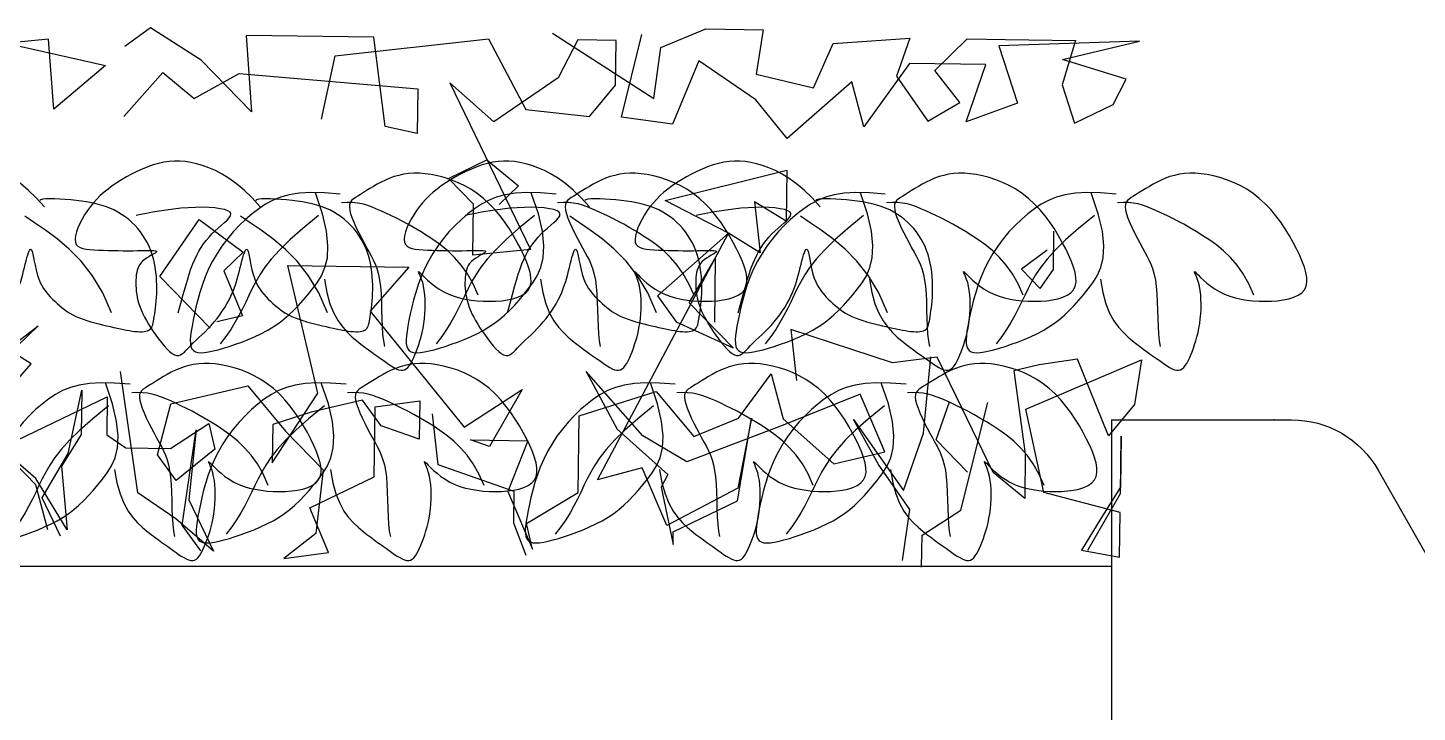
# Model space of a CAD drawing. Header units: millimetres. Extents: x 2 to 5882, y 1831 to 3462.
# Drawn here: x 646.835 to 650.319, y 2598.321 to 2600.039 of the extents above; entities that cross this region are included whole.
import ezdxf

# ---------------------------------------------------------------- set-up
doc = ezdxf.new("R2010")
doc.units = ezdxf.units.MM
for name, color, linetype in [('fz', 7, 'Continuous'), ('LH', 94, 'Continuous'), ('PP-COM', 7, 'Continuous'), ('尺寸标注', 4, 'Continuous'), ('绿化', 3, 'Continuous')]:
    doc.layers.add(name, color=color, linetype=linetype)

# ---------------------------------------------------------------- blocks, each defined once
blk = doc.blocks.new('cs2')
for p, q in [((4730.5877, 1071.789), (4730.1362, 1071.789)), ((4730.5877, 1071.789), (4730.5877, 1069.539)), ((4729.9188, 1071.6624), (4729.5975, 1071.0964))]:
    blk.add_line(p, q)
blk.add_arc((4730.1362, 1071.539), 0.25, 90, 150.42)
blk.add_point((4730.1798, 1071.789))
blk = doc.blocks.new('LIM43')
at = {"color": 98}
for p, q in [((942286.8134, 2579500.7827), (942286.7487, 2579500.7356)), ((942286.9403, 2579500.701), (942286.8134, 2579500.7827)), ((942287.3732, 2579500.759), (942287.0532, 2579500.7634)), ((942287.0532, 2579500.7634), (942287.0666, 2579500.5713)), ((942287.4021, 2579500.5348), (942287.3732, 2579500.759)), ((942287.8214, 2579500.7689), (942288.0753, 2579500.6055)), ((942287.9946, 2579500.5587), (942288.0454, 2579500.7658)), ((942288.093, 2579500.7332), (942288.2057, 2579500.7796)), ((942288.2057, 2579500.7796), (942288.3497, 2579500.7777)), ((942288.3497, 2579500.7777), (942288.3321, 2579500.666)), ((942286.557, 2579500.7542), (942286.2685, 2579500.7261)), ((942286.397, 2579500.7564), (942286.7001, 2579500.6883)), ((942286.5706, 2579500.5781), (942286.557, 2579500.7542)), ((942287.2765, 2579500.7124), (942287.6612, 2579500.7551)), ((942287.6612, 2579500.7551), (942287.7548, 2579500.5779)), ((942287.8852, 2579500.752), (942287.8359, 2579500.6568)), ((942287.9812, 2579500.7507), (942287.8852, 2579500.752)), ((942287.9797, 2579500.6388), (942287.9812, 2579500.7507)), ((942288.0753, 2579500.6055), (942288.093, 2579500.7332)), ((942288.4757, 2579500.632), (942288.5252, 2579500.7433)), ((942288.5252, 2579500.7433), (942288.7175, 2579500.7566)), ((942288.7175, 2579500.7566), (942288.6841, 2579500.6612)), ((942288.7804, 2579500.6758), (942288.8615, 2579500.7547)), ((942288.8615, 2579500.7547), (942288.9575, 2579500.7534)), ((942289.2935, 2579500.7488), (942288.9412, 2579500.7376)), ((942288.9412, 2579500.7376), (942288.9873, 2579500.5931)), ((942288.9575, 2579500.7534), (942289.1335, 2579500.751)), ((942289.1335, 2579500.751), (942289.0999, 2579500.6395)), ((942289.1008, 2579500.7034), (942289.2935, 2579500.7488)), ((942287.0666, 2579500.5713), (942286.9403, 2579500.701)), ((942287.2424, 2579500.5529), (942287.2765, 2579500.7124)), ((942288.1886, 2579500.6999), (942288.1224, 2579500.5409)), ((942288.3313, 2579500.602), (942288.1886, 2579500.6999)), ((942288.7166, 2579500.6927), (942288.6024, 2579500.5344)), ((942288.9086, 2579500.6901), (942288.7166, 2579500.6927)), ((942288.8586, 2579500.5469), (942288.9086, 2579500.6901)), ((942289.2602, 2579500.6533), (942289.1008, 2579500.7034)), ((942286.7001, 2579500.6883), (942286.5706, 2579500.5781)), ((942286.7463, 2579500.5597), (942286.8439, 2579500.6703)), ((942286.8439, 2579500.6703), (942286.923, 2579500.6053)), ((942286.923, 2579500.6053), (942287.0359, 2579500.6677)), ((942287.0359, 2579500.6677), (942287.4835, 2579500.6296)), ((942287.8359, 2579500.6568), (942287.6744, 2579500.547)), ((942288.3321, 2579500.666), (942288.4757, 2579500.632)), ((942288.6841, 2579500.6612), (942288.7626, 2579500.5482)), ((942288.8433, 2579500.595), (942288.7804, 2579500.6758)), ((942287.4835, 2579500.6296), (942287.4819, 2579500.5177)), ((942287.6744, 2579500.547), (942287.5637, 2579500.6445)), ((942287.5637, 2579500.6445), (942287.766, 2579500.226)), ((942287.9146, 2579500.5598), (942287.9797, 2579500.6388)), ((942288.5719, 2579500.6467), (942288.41, 2579500.505)), ((942288.6024, 2579500.5344), (942288.5719, 2579500.6467)), ((942289.0999, 2579500.6395), (942289.1306, 2579500.5431)), ((942289.2273, 2579500.5898), (942289.2602, 2579500.6533)), ((942288.41, 2579500.505), (942288.3313, 2579500.602)), ((942288.7626, 2579500.5482), (942288.8433, 2579500.595)), ((942288.9873, 2579500.5931), (942288.8586, 2579500.5469)), ((942289.1306, 2579500.5431), (942289.2273, 2579500.5898)), ((942287.7548, 2579500.5779), (942287.9146, 2579500.5598)), ((942288.1224, 2579500.5409), (942287.9946, 2579500.5587)), ((942287.4819, 2579500.5177), (942287.4021, 2579500.5348)), ((942287.5604, 2579500.4047), (942287.6571, 2579500.4513)), ((942287.6571, 2579500.4513), (942287.7362, 2579500.3863)), ((942288.1038, 2579500.3493), (942288.4089, 2579500.4251)), ((942288.4089, 2579500.4251), (942288.4071, 2579500.2972)), ((942287.6235, 2579500.3399), (942287.5604, 2579500.4047)), ((942287.7362, 2579500.3863), (942287.6875, 2579500.339)), ((942288.2627, 2579500.2672), (942288.1038, 2579500.3493)), ((942288.3278, 2579500.3462), (942288.342, 2579500.2181)), ((942288.4071, 2579500.2972), (942288.3278, 2579500.3462)), ((942287.6218, 2579500.212), (942287.6235, 2579500.3399)), ((942286.8369, 2579500.1588), (942286.9349, 2579500.3013)), ((942286.9349, 2579500.3013), (942287.0458, 2579500.2199)), ((942289.0776, 2579500.1761), (942289.0789, 2579500.272)), ((942287.9341, 2579499.6481), (942288.2627, 2579500.2672)), ((942288.2627, 2579500.2672), (942288.0845, 2579500.1097)), ((942288.342, 2579500.2181), (942288.2627, 2579500.2672)), ((942287.0458, 2579500.2199), (942286.9971, 2579500.1726)), ((942287.766, 2579500.226), (942287.6218, 2579500.212)), ((942288.1643, 2579500.0927), (942288.2298, 2579500.2037)), ((942288.2298, 2579500.2037), (942288.2276, 2579500.0438)), ((942289.0623, 2579500.2243), (942288.9976, 2579500.1772)), ((942286.9971, 2579500.1726), (942287.0436, 2579500.06)), ((942287.1573, 2579500.1864), (942287.4613, 2579500.1822)), ((942287.233, 2579499.8656), (942287.1573, 2579500.1864)), ((942287.4613, 2579500.1822), (942287.3638, 2579500.0716)), ((942288.9976, 2579500.1772), (942289.0449, 2579500.1286)), ((942289.0449, 2579500.1286), (942289.0776, 2579500.1761)), ((942286.9631, 2579500.0291), (942286.8369, 2579500.1588)), ((942288.0845, 2579500.1097), (942288.1316, 2579500.0451)), ((942286.5138, 2579499.9393), (942286.3076, 2579500.0701)), ((942287.3638, 2579500.0716), (942287.5999, 2579499.7806)), ((942288.2747, 2579499.9792), (942288.1643, 2579500.0927)), ((942286.5311, 2579500.035), (942286.2878, 2579499.7985)), ((942286.3694, 2579499.9093), (942286.5311, 2579500.035)), ((942287.0436, 2579500.06), (942286.9794, 2579500.0449)), ((942288.1316, 2579500.0451), (942288.2747, 2579499.9792)), ((942288.6743, 2579499.9418), (942288.4194, 2579500.0252)), ((942288.4194, 2579500.0252), (942288.4337, 2579499.8971)), ((942286.335, 2579499.7339), (942286.5138, 2579499.9393)), ((942288.7865, 2579499.9562), (942288.6743, 2579499.9418)), ((942288.7519, 2579499.7649), (942288.7705, 2579499.9565)), ((942288.8488, 2579499.8275), (942288.7865, 2579499.9562)), ((942289.0423, 2579499.9368), (942288.9781, 2579499.9216)), ((942289.0088, 2579499.8253), (942289.2985, 2579499.9492)), ((942289.1385, 2579499.9514), (942289.0423, 2579499.9368)), ((942289.2159, 2579499.7585), (942289.1385, 2579499.9514)), ((942289.2985, 2579499.9492), (942289.281, 2579499.8376)), ((942286.7815, 2579499.6159), (942286.7376, 2579499.9203)), ((942287.9059, 2579499.9203), (942287.9839, 2579499.7753)), ((942288.0477, 2579499.7585), (942287.9059, 2579499.9203)), ((942288.2883, 2579499.8032), (942288.3699, 2579499.914)), ((942288.3699, 2579499.914), (942288.4003, 2579499.8016)), ((942288.9781, 2579499.9216), (942289.0073, 2579499.7134)), ((942286.4792, 2579499.7479), (942286.7047, 2579499.8568)), ((942286.6068, 2579499.7142), (942286.6409, 2579499.8736)), ((942286.6409, 2579499.8736), (942286.6394, 2579499.7617)), ((942286.7047, 2579499.8568), (942286.7034, 2579499.7609)), ((942286.8645, 2579499.8386), (942287.0572, 2579499.8839)), ((942287.0572, 2579499.8839), (942287.1517, 2579499.7707)), ((942287.1186, 2579499.6912), (942287.233, 2579499.8656)), ((942287.5999, 2579499.7806), (942287.7452, 2579499.8745)), ((942287.7452, 2579499.8745), (942287.6632, 2579499.7318)), ((942287.8883, 2579499.8086), (942288.0812, 2579499.8699)), ((942288.0812, 2579499.8699), (942288.1757, 2579499.7567)), ((942288.5932, 2579499.863), (942288.4001, 2579499.7856)), ((942288.6553, 2579499.7182), (942288.5932, 2579499.863)), ((942286.8308, 2579499.7112), (942286.8645, 2579499.8386)), ((942287.2163, 2579499.8178), (942287.1199, 2579499.7872)), ((942287.3447, 2579499.848), (942287.2163, 2579499.8178)), ((942287.3919, 2579499.7834), (942287.3447, 2579499.848)), ((942287.3741, 2579499.6558), (942287.3765, 2579499.8316)), ((942287.3765, 2579499.8316), (942287.4888, 2579499.8461)), ((942287.4888, 2579499.8461), (942287.4874, 2579499.7502)), ((942288.7837, 2579499.7484), (942288.817, 2579499.8439)), ((942288.8453, 2579499.5717), (942288.913, 2579499.8426)), ((942288.9266, 2579499.6665), (942288.8488, 2579499.8275)), ((942289.054, 2579499.6168), (942289.0088, 2579499.8253)), ((942289.281, 2579499.8376), (942289.2159, 2579499.7585)), ((942286.863, 2579499.7267), (942286.9599, 2579499.7893)), ((942286.9599, 2579499.7893), (942286.975, 2579499.7252)), ((942287.1199, 2579499.7872), (942287.1186, 2579499.6912)), ((942287.4874, 2579499.7502), (942287.3919, 2579499.7834)), ((942287.5346, 2579499.6856), (942287.5203, 2579499.8137)), ((942287.8857, 2579499.6168), (942287.8883, 2579499.8086)), ((942288.4001, 2579499.7856), (942288.1588, 2579499.693)), ((942288.1757, 2579499.7567), (942288.2883, 2579499.8032)), ((942288.2855, 2579499.5953), (942288.3203, 2579499.8027)), ((942288.3203, 2579499.8027), (942288.2859, 2579499.6273)), ((942288.4003, 2579499.8016), (942288.5268, 2579499.688)), ((942288.6388, 2579499.6865), (942288.5763, 2579499.7992)), ((942288.5763, 2579499.7992), (942288.7019, 2579499.6216)), ((942286.6394, 2579499.7617), (942286.5903, 2579499.6825)), ((942286.7034, 2579499.7609), (942286.751, 2579499.7282)), ((942286.8924, 2579499.5344), (942286.9276, 2579499.7738)), ((942286.9276, 2579499.7738), (942286.9092, 2579499.5982)), ((942287.1517, 2579499.7707), (942287.2463, 2579499.6735)), ((942287.6154, 2579499.7484), (942287.7594, 2579499.7464)), ((942287.6632, 2579499.7318), (942287.6154, 2579499.7484)), ((942287.9839, 2579499.7753), (942288.1104, 2579499.6617)), ((942288.1588, 2579499.693), (942288.0477, 2579499.7585)), ((942288.7019, 2579499.6216), (942288.7519, 2579499.7649)), ((942288.8626, 2579499.6674), (942288.7837, 2579499.7484)), ((942289.246, 2579499.6142), (942289.2479, 2579499.7581)), ((942289.2479, 2579499.7581), (942289.2462, 2579499.6302)), ((942286.5259, 2579499.6514), (942286.431, 2579499.7326)), ((942286.5257, 2579499.6354), (942286.4468, 2579499.7164)), ((942286.5412, 2579499.6032), (942286.6068, 2579499.7142)), ((942286.751, 2579499.7282), (942286.863, 2579499.7267)), ((942286.975, 2579499.7252), (942286.8779, 2579499.6466)), ((942287.7594, 2579499.7464), (942287.7097, 2579499.6192)), ((942288.5268, 2579499.688), (942288.6553, 2579499.7182)), ((942289.0073, 2579499.7134), (942289.0057, 2579499.6015)), ((942286.5903, 2579499.6825), (942286.6041, 2579499.5224)), ((942286.8779, 2579499.6466), (942286.8308, 2579499.7112)), ((942287.7257, 2579499.619), (942287.5346, 2579499.6856)), ((942288.0466, 2579499.6786), (942287.9341, 2579499.6481)), ((942288.1086, 2579499.5338), (942288.0466, 2579499.6786)), ((942288.7173, 2579499.5735), (942288.6388, 2579499.6865)), ((942286.6041, 2579499.5224), (942286.5259, 2579499.6514)), ((942287.213, 2579499.578), (942287.3741, 2579499.6558)), ((942287.2463, 2579499.6735), (942287.2282, 2579499.5139)), ((942288.1104, 2579499.6617), (942288.0939, 2579499.6299)), ((942289.0057, 2579499.6015), (942288.9266, 2579499.6665)), ((942286.5561, 2579499.523), (942286.5257, 2579499.6354)), ((942286.8766, 2579499.5506), (942286.7815, 2579499.6159)), ((942287.7097, 2579499.6192), (942287.7717, 2579499.4745)), ((942287.7246, 2579499.5391), (942287.7257, 2579499.619)), ((942287.7566, 2579499.5386), (942287.8857, 2579499.6168)), ((942288.0939, 2579499.6299), (942288.124, 2579499.4856)), ((942288.2859, 2579499.6273), (942288.1086, 2579499.5338)), ((942289.2453, 2579499.5662), (942289.054, 2579499.6168)), ((942289.164, 2579499.4714), (942289.246, 2579499.6142)), ((942289.2462, 2579499.6302), (942289.1971, 2579499.5509)), ((942286.5879, 2579499.5066), (942286.5412, 2579499.6032)), ((942286.9092, 2579499.5982), (942286.9715, 2579499.4694)), ((942287.2595, 2579499.4655), (942287.213, 2579499.578)), ((942288.1244, 2579499.5176), (942288.2855, 2579499.5953)), ((942286.9715, 2579499.4694), (942286.8766, 2579499.5506)), ((942287.7555, 2579499.4587), (942287.7246, 2579499.5391)), ((942288.6995, 2579499.4458), (942288.7173, 2579499.5735)), ((942288.7484, 2579499.5091), (942288.8453, 2579499.5717)), ((942289.1971, 2579499.5509), (942289.148, 2579499.4716)), ((942289.2438, 2579499.4543), (942289.2453, 2579499.5662)), ((942286.9395, 2579499.4698), (942286.8924, 2579499.5344)), ((942287.2282, 2579499.5139), (942287.1473, 2579499.451)), ((942287.7717, 2579499.4745), (942287.7566, 2579499.5386)), ((942288.124, 2579499.4856), (942288.1244, 2579499.5176)), ((942288.7473, 2579499.4291), (942288.7484, 2579499.5091)), ((942289.148, 2579499.4716), (942289.2438, 2579499.4543)), ((942287.1473, 2579499.451), (942287.2595, 2579499.4655))]:
    blk.add_line(p, q, dxfattribs=at)
blk = doc.blocks.new('花')
at = {"layer": 'LH', "color": 12}
for p, q in [((0.5901, 0.4561), (0.5797, 0.4507)), ((0.6009, 0.461), (0.5901, 0.4561)), ((0.6123, 0.4652), (0.6009, 0.461)), ((0.6241, 0.4688), (0.6123, 0.4652)), ((0.6366, 0.4716), (0.6241, 0.4688)), ((0.6496, 0.4736), (0.6366, 0.4716)), ((0.6634, 0.4747), (0.6496, 0.4736)), ((0.6779, 0.4749), (0.6634, 0.4747)), ((0.6932, 0.4741), (0.6779, 0.4749)), ((0.7092, 0.4722), (0.6932, 0.4741)), ((0.7259, 0.4693), (0.7092, 0.4722)), ((0.7431, 0.4652), (0.7259, 0.4693)), ((0.7605, 0.4599), (0.7431, 0.4652)), ((0.7779, 0.4533), (0.7605, 0.4599)), ((0.7953, 0.4454), (0.7779, 0.4533)), ((0.5349, 0.4203), (0.5274, 0.4146)), ((0.5429, 0.4263), (0.5349, 0.4203)), ((0.5514, 0.4325), (0.5429, 0.4263)), ((0.5604, 0.4387), (0.5514, 0.4325)), ((0.5698, 0.4448), (0.5604, 0.4387)), ((0.5797, 0.4507), (0.5698, 0.4448)), ((0.8123, 0.4361), (0.7953, 0.4454)), ((0.8287, 0.4253), (0.8123, 0.4361)), ((0.8445, 0.4131), (0.8287, 0.4253)), ((-0.5567, 0.3892), (-0.5698, 0.3826)), ((-0.5435, 0.395), (-0.5567, 0.3892)), ((-0.5303, 0.4), (-0.5435, 0.395)), ((-0.5172, 0.4041), (-0.5303, 0.4)), ((-0.5041, 0.4071), (-0.5172, 0.4041)), ((-0.4909, 0.4092), (-0.5041, 0.4071)), ((-0.4776, 0.4103), (-0.4909, 0.4092)), ((-0.4639, 0.4103), (-0.4776, 0.4103)), ((-0.4498, 0.4093), (-0.4639, 0.4103)), ((-0.4351, 0.4072), (-0.4498, 0.4093)), ((-0.4197, 0.4041), (-0.4351, 0.4072)), ((-0.4036, 0.3998), (-0.4197, 0.4041)), ((-0.3867, 0.3941), (-0.4036, 0.3998)), ((-0.369, 0.3867), (-0.3867, 0.3941)), ((-0.3504, 0.3772), (-0.369, 0.3867)), ((0.321, 0.3859), (0.3021, 0.3764)), ((0.3425, 0.3937), (0.321, 0.3859)), ((0.3674, 0.3998), (0.3425, 0.3937)), ((0.3964, 0.4039), (0.3674, 0.3998)), ((0.4303, 0.4061), (0.3964, 0.4039)), ((0.4295, 0.3534), (0.4075, 0.4044)), ((0.47, 0.4062), (0.4303, 0.4061)), ((0.4891, 0.387), (0.4751, 0.385)), ((0.5023, 0.3878), (0.4891, 0.387)), ((0.4969, 0.3877), (0.4954, 0.3823)), ((0.4996, 0.3924), (0.4969, 0.3877)), ((0.5035, 0.3966), (0.4996, 0.3924)), ((0.5147, 0.3874), (0.5023, 0.3878)), ((0.5084, 0.4007), (0.5035, 0.3966)), ((0.5141, 0.4049), (0.5084, 0.4007)), ((0.5205, 0.4095), (0.5141, 0.4049)), ((0.5267, 0.3861), (0.5147, 0.3874)), ((0.5274, 0.4146), (0.5205, 0.4095)), ((0.5385, 0.3838), (0.5267, 0.3861)), ((0.5503, 0.3808), (0.5385, 0.3838)), ((0.8595, 0.3996), (0.8445, 0.4131)), ((0.8738, 0.3851), (0.8595, 0.3996)), ((0.8872, 0.3699), (0.8738, 0.3851)), ((-0.6196, 0.3512), (-0.6308, 0.3427)), ((-0.6078, 0.3596), (-0.6196, 0.3512)), ((-0.5955, 0.3677), (-0.6078, 0.3596)), ((-0.5828, 0.3754), (-0.5955, 0.3677)), ((-0.5698, 0.3826), (-0.5828, 0.3754)), ((-0.331, 0.3653), (-0.3504, 0.3772)), ((-0.3106, 0.3508), (-0.331, 0.3653)), ((-0.2893, 0.3332), (-0.3106, 0.3508)), ((0.2691, 0.3526), (0.2535, 0.3385)), ((0.2851, 0.3652), (0.2691, 0.3526)), ((0.3021, 0.3764), (0.2851, 0.3652)), ((0.4433, 0.3104), (0.4295, 0.3534)), ((0.4954, 0.3823), (0.4953, 0.3759)), ((0.4953, 0.3759), (0.4968, 0.3682)), ((0.4968, 0.3682), (0.5, 0.3591)), ((0.5, 0.3591), (0.5045, 0.3487)), ((0.5045, 0.3487), (0.5103, 0.3374)), ((0.5622, 0.3771), (0.5503, 0.3808)), ((0.5745, 0.373), (0.5622, 0.3771)), ((0.5875, 0.3683), (0.5745, 0.373)), ((0.601, 0.3633), (0.5875, 0.3683)), ((0.6152, 0.3577), (0.601, 0.3633)), ((0.63, 0.3515), (0.6152, 0.3577)), ((0.6454, 0.3448), (0.63, 0.3515)), ((0.8998, 0.3542), (0.8872, 0.3699)), ((0.9116, 0.3382), (0.8998, 0.3542)), ((-0.6605, 0.3163), (-0.6691, 0.3072)), ((-0.6512, 0.3253), (-0.6605, 0.3163)), ((-0.6414, 0.334), (-0.6512, 0.3253)), ((-0.6308, 0.3427), (-0.6414, 0.334)), ((-0.267, 0.3124), (-0.2893, 0.3332)), ((-0.2776, 0.3296), (-0.2796, 0.3273)), ((-0.2724, 0.3315), (-0.2776, 0.3296)), ((-0.2646, 0.333), (-0.2724, 0.3315)), ((-0.2545, 0.3341), (-0.2646, 0.333)), ((-0.2428, 0.3349), (-0.2545, 0.3341)), ((-0.2299, 0.3354), (-0.2428, 0.3349)), ((-0.2163, 0.3356), (-0.2299, 0.3354)), ((-0.2025, 0.3355), (-0.2163, 0.3356)), ((-0.1889, 0.3352), (-0.2025, 0.3355)), ((-0.1756, 0.3347), (-0.1889, 0.3352)), ((-0.1627, 0.3338), (-0.1756, 0.3347)), ((-0.1502, 0.3326), (-0.1627, 0.3338)), ((-0.1379, 0.3309), (-0.1502, 0.3326)), ((-0.1261, 0.3288), (-0.1379, 0.3309)), ((-0.1145, 0.3262), (-0.1261, 0.3288)), ((-0.1034, 0.323), (-0.1145, 0.3262)), ((-0.0926, 0.3192), (-0.1034, 0.323)), ((-0.0822, 0.3148), (-0.0926, 0.3192)), ((-0.0723, 0.3098), (-0.0822, 0.3148)), ((0.2384, 0.3231), (0.2238, 0.3066)), ((0.2535, 0.3385), (0.2384, 0.3231)), ((0.4201, 0.348), (0.3832, 0.3123)), ((0.5103, 0.3374), (0.5169, 0.3254)), ((0.5169, 0.3254), (0.5242, 0.3132)), ((0.6615, 0.3373), (0.6454, 0.3448)), ((0.6782, 0.3292), (0.6615, 0.3373)), ((0.6956, 0.3202), (0.6782, 0.3292)), ((0.7136, 0.3104), (0.6956, 0.3202)), ((0.9225, 0.3222), (0.9116, 0.3382)), ((0.9325, 0.3065), (0.9225, 0.3222)), ((-0.6847, 0.2879), (-0.6917, 0.2777)), ((-0.6772, 0.2977), (-0.6847, 0.2879)), ((-0.6691, 0.3072), (-0.6772, 0.2977)), ((-0.5189, 0.2807), (-0.5352, 0.2765)), ((-0.5016, 0.2848), (-0.5189, 0.2807)), ((-0.4836, 0.2888), (-0.5016, 0.2848)), ((-0.4653, 0.2923), (-0.4836, 0.2888)), ((-0.447, 0.2954), (-0.4653, 0.2923)), ((-0.4289, 0.2977), (-0.447, 0.2954)), ((-0.4114, 0.2993), (-0.4289, 0.2977)), ((-0.3949, 0.3002), (-0.4114, 0.2993)), ((-0.3799, 0.3003), (-0.3949, 0.3002)), ((-0.3666, 0.2996), (-0.3799, 0.3003)), ((-0.3555, 0.2981), (-0.3666, 0.2996)), ((-0.3469, 0.2958), (-0.3555, 0.2981)), ((-0.3413, 0.2926), (-0.3469, 0.2958)), ((-0.342, 0.2784), (-0.3393, 0.2838)), ((-0.3389, 0.2886), (-0.3413, 0.2926)), ((-0.3393, 0.2838), (-0.3389, 0.2886)), ((-0.2887, 0.2709), (-0.3142, 0.2852)), ((-0.0627, 0.3043), (-0.0723, 0.3098)), ((-0.0535, 0.2983), (-0.0627, 0.3043)), ((-0.0448, 0.2918), (-0.0535, 0.2983)), ((-0.0365, 0.2849), (-0.0448, 0.2918)), ((-0.0287, 0.2775), (-0.0365, 0.2849)), ((0.21, 0.2891), (0.1971, 0.2707)), ((0.2238, 0.3066), (0.21, 0.2891)), ((0.3533, 0.281), (0.3296, 0.2535)), ((0.3832, 0.3123), (0.3533, 0.281)), ((0.45, 0.2744), (0.4433, 0.3104)), ((0.5242, 0.3132), (0.5318, 0.3009)), ((0.5318, 0.3009), (0.5395, 0.2889)), ((0.5395, 0.2889), (0.547, 0.2775)), ((0.732, 0.2992), (0.7136, 0.3104)), ((0.7506, 0.2864), (0.732, 0.2992)), ((0.7689, 0.2715), (0.7506, 0.2864)), ((0.9415, 0.2913), (0.9325, 0.3065)), ((0.9494, 0.2767), (0.9415, 0.2913)), ((-0.7098, 0.2444), (-0.7146, 0.2331)), ((-0.7044, 0.2558), (-0.7098, 0.2444)), ((-0.6983, 0.267), (-0.7044, 0.2558)), ((-0.6917, 0.2777), (-0.6983, 0.267)), ((-0.5639, 0.2687), (-0.5755, 0.2654)), ((-0.5503, 0.2725), (-0.5639, 0.2687)), ((-0.5352, 0.2765), (-0.5503, 0.2725)), ((-0.3749, 0.2429), (-0.3674, 0.2508)), ((-0.3674, 0.2508), (-0.3598, 0.2584)), ((-0.3598, 0.2584), (-0.3528, 0.2656)), ((-0.3528, 0.2656), (-0.3467, 0.2722)), ((-0.3467, 0.2722), (-0.342, 0.2784)), ((-0.2597, 0.2546), (-0.2887, 0.2709)), ((-0.2285, 0.2353), (-0.2597, 0.2546)), ((-0.0214, 0.2698), (-0.0287, 0.2775)), ((-0.0145, 0.2617), (-0.0214, 0.2698)), ((-0.0081, 0.2531), (-0.0145, 0.2617)), ((-0.0021, 0.2443), (-0.0081, 0.2531)), ((0.0033, 0.235), (-0.0021, 0.2443)), ((0.1851, 0.2516), (0.1743, 0.232)), ((0.1971, 0.2707), (0.1851, 0.2516)), ((0.3296, 0.2535), (0.311, 0.2291)), ((0.4471, 0.2192), (0.4509, 0.2443)), ((0.4509, 0.2443), (0.45, 0.2744)), ((0.547, 0.2775), (0.554, 0.2669)), ((0.554, 0.2669), (0.5606, 0.2568)), ((0.5606, 0.2568), (0.5668, 0.2468)), ((0.5668, 0.2468), (0.5724, 0.2364)), ((0.7869, 0.254), (0.7689, 0.2715)), ((0.8042, 0.2335), (0.7869, 0.254)), ((0.9559, 0.2627), (0.9494, 0.2767)), ((0.9608, 0.2496), (0.9559, 0.2627)), ((0.964, 0.2372), (0.9608, 0.2496)), ((-0.7212, 0.2114), (-0.7228, 0.2017)), ((-0.7184, 0.222), (-0.7212, 0.2114)), ((-0.7146, 0.2331), (-0.7184, 0.222)), ((-0.4008, 0.2084), (-0.395, 0.2175)), ((-0.395, 0.2175), (-0.3887, 0.2263)), ((-0.3887, 0.2263), (-0.382, 0.2348)), ((-0.382, 0.2348), (-0.3749, 0.2429)), ((-0.1961, 0.2122), (-0.2285, 0.2353)), ((-0.1637, 0.1842), (-0.1961, 0.2122)), ((0.0082, 0.2254), (0.0033, 0.235)), ((0.0127, 0.2155), (0.0082, 0.2254)), ((0.0166, 0.2052), (0.0127, 0.2155)), ((0.1648, 0.2119), (0.1566, 0.1916)), ((0.1743, 0.232), (0.1648, 0.2119)), ((0.311, 0.2291), (0.2967, 0.2074)), ((0.4399, 0.198), (0.4471, 0.2192)), ((0.5724, 0.2364), (0.5775, 0.2253)), ((0.5775, 0.2253), (0.582, 0.2129)), ((0.582, 0.2129), (0.5861, 0.1991)), ((0.682, 0.2284), (0.682, 0.2291)), ((0.682, 0.2291), (0.6836, 0.2281)), ((0.6831, 0.2259), (0.682, 0.2284)), ((0.6852, 0.222), (0.6831, 0.2259)), ((0.6836, 0.2281), (0.6869, 0.2253)), ((0.688, 0.2166), (0.6852, 0.222)), ((0.6869, 0.2253), (0.6919, 0.221)), ((0.6911, 0.2099), (0.688, 0.2166)), ((0.6944, 0.202), (0.6911, 0.2099)), ((0.6919, 0.221), (0.6984, 0.2155)), ((0.6984, 0.2155), (0.7063, 0.2092)), ((0.7063, 0.2092), (0.7154, 0.2025)), ((0.8205, 0.2097), (0.8042, 0.2335)), ((0.8356, 0.182), (0.8205, 0.2097)), ((0.9605, 0.2062), (0.964, 0.2155)), ((0.9651, 0.2258), (0.964, 0.2372)), ((0.964, 0.2155), (0.9651, 0.2258)), ((-0.7228, 0.2017), (-0.723, 0.1931)), ((-0.723, 0.1931), (-0.7218, 0.1859)), ((-0.7218, 0.1859), (-0.7189, 0.1803)), ((-0.7189, 0.1803), (-0.7145, 0.1761)), ((-0.7145, 0.1761), (-0.7087, 0.1731)), ((-0.6128, 0.1735), (-0.6001, 0.1744)), ((-0.6001, 0.1744), (-0.5877, 0.1754)), ((-0.5877, 0.1754), (-0.5757, 0.1764)), ((-0.5757, 0.1764), (-0.5644, 0.1774)), ((-0.5644, 0.1774), (-0.5539, 0.1785)), ((-0.5539, 0.1785), (-0.5445, 0.1794)), ((-0.5445, 0.1794), (-0.5362, 0.1803)), ((-0.5362, 0.1803), (-0.5291, 0.1808)), ((-0.5291, 0.1808), (-0.5235, 0.1811)), ((-0.5204, 0.175), (-0.5245, 0.1721)), ((-0.5235, 0.1811), (-0.5194, 0.181)), ((-0.5176, 0.1774), (-0.5204, 0.175)), ((-0.5194, 0.181), (-0.517, 0.1804)), ((-0.5164, 0.1792), (-0.5176, 0.1774)), ((-0.517, 0.1804), (-0.5164, 0.1792)), ((-0.4198, 0.1674), (-0.4157, 0.1784)), ((-0.4157, 0.1784), (-0.4111, 0.1888)), ((-0.4111, 0.1888), (-0.4061, 0.1988)), ((-0.4061, 0.1988), (-0.4008, 0.2084)), ((-0.3015, 0.1739), (-0.3001, 0.1819)), ((-0.3001, 0.1819), (-0.2986, 0.1891)), ((-0.2986, 0.1891), (-0.297, 0.1952)), ((-0.297, 0.1952), (-0.2954, 0.2)), ((-0.2954, 0.2), (-0.2937, 0.203)), ((-0.2937, 0.203), (-0.2919, 0.2039)), ((-0.2919, 0.2039), (-0.29, 0.2024)), ((-0.29, 0.2024), (-0.288, 0.1984)), ((-0.288, 0.1984), (-0.2858, 0.1921)), ((-0.2858, 0.1921), (-0.2835, 0.184)), ((-0.2835, 0.184), (-0.2809, 0.1747)), ((-0.2809, 0.1747), (-0.278, 0.1644)), ((-0.1322, 0.1503), (-0.1637, 0.1842)), ((0.02, 0.1945), (0.0166, 0.2052)), ((0.023, 0.1837), (0.02, 0.1945)), ((0.0254, 0.1727), (0.023, 0.1837)), ((0.1566, 0.1916), (0.1498, 0.1712)), ((0.2857, 0.1875), (0.277, 0.169)), ((0.2967, 0.2074), (0.2857, 0.1875)), ((0.42, 0.1633), (0.4305, 0.1797)), ((0.4305, 0.1797), (0.4399, 0.198)), ((0.4485, 0.19), (0.4569, 0.1573)), ((0.5861, 0.1991), (0.5896, 0.1832)), ((0.5896, 0.1832), (0.5926, 0.1651)), ((0.6974, 0.1929), (0.6944, 0.202)), ((0.7001, 0.1829), (0.6974, 0.1929)), ((0.7023, 0.1721), (0.7001, 0.1829)), ((0.7154, 0.2025), (0.7257, 0.1957)), ((0.7257, 0.1957), (0.737, 0.1893)), ((0.737, 0.1893), (0.7492, 0.1834)), ((0.7492, 0.1834), (0.762, 0.1786)), ((0.762, 0.1786), (0.7756, 0.1747)), ((0.7756, 0.1747), (0.7896, 0.1717)), ((0.8956, 0.1732), (0.91, 0.1763)), ((0.91, 0.1763), (0.9234, 0.1803)), ((0.9234, 0.1803), (0.9355, 0.1852)), ((0.9355, 0.1852), (0.9459, 0.1911)), ((0.9459, 0.1911), (0.9544, 0.1981)), ((0.9544, 0.1981), (0.9605, 0.2062)), ((-0.7087, 0.1731), (-0.7016, 0.1713)), ((-0.7016, 0.1713), (-0.6933, 0.1703)), ((-0.6933, 0.1703), (-0.6839, 0.17)), ((-0.6839, 0.17), (-0.6736, 0.1701)), ((-0.6736, 0.1701), (-0.6625, 0.1706)), ((-0.6625, 0.1706), (-0.6506, 0.1712)), ((-0.6506, 0.1712), (-0.6383, 0.1719)), ((-0.6383, 0.1719), (-0.6256, 0.1727)), ((-0.6256, 0.1727), (-0.6128, 0.1735)), ((-0.5573, 0.1403), (-0.5595, 0.1347)), ((-0.5543, 0.1457), (-0.5573, 0.1403)), ((-0.5504, 0.1509), (-0.5543, 0.1457)), ((-0.5457, 0.1558), (-0.5504, 0.1509)), ((-0.5404, 0.1604), (-0.5457, 0.1558)), ((-0.5348, 0.1647), (-0.5404, 0.1604)), ((-0.5294, 0.1686), (-0.5348, 0.1647)), ((-0.5245, 0.1721), (-0.5294, 0.1686)), ((-0.4305, 0.1297), (-0.4272, 0.1434)), ((-0.4272, 0.1434), (-0.4236, 0.1558)), ((-0.4236, 0.1558), (-0.4198, 0.1674)), ((-0.3071, 0.1393), (-0.3056, 0.1482)), ((-0.3056, 0.1482), (-0.3042, 0.1569)), ((-0.3042, 0.1569), (-0.3029, 0.1655)), ((-0.3029, 0.1655), (-0.3015, 0.1739)), ((-0.278, 0.1644), (-0.2747, 0.1537)), ((-0.2747, 0.1537), (-0.2711, 0.1431)), ((-0.2711, 0.1431), (-0.2669, 0.1331)), ((-0.1029, 0.1097), (-0.1322, 0.1503)), ((0.0275, 0.1617), (0.0254, 0.1727)), ((0.0291, 0.1507), (0.0275, 0.1617)), ((0.0304, 0.1399), (0.0291, 0.1507)), ((0.0313, 0.1293), (0.0304, 0.1399)), ((0.1441, 0.1509), (0.1395, 0.1311)), ((0.1498, 0.1712), (0.1441, 0.1509)), ((0.2696, 0.1513), (0.2628, 0.1338)), ((0.277, 0.169), (0.2696, 0.1513)), ((0.3992, 0.1331), (0.4096, 0.1478)), ((0.4096, 0.1478), (0.42, 0.1633)), ((0.4569, 0.1573), (0.4671, 0.1299)), ((0.5926, 0.1651), (0.5952, 0.1453)), ((0.5952, 0.1453), (0.5976, 0.1247)), ((0.704, 0.1607), (0.7023, 0.1721)), ((0.7053, 0.1487), (0.704, 0.1607)), ((0.7061, 0.1365), (0.7053, 0.1487)), ((0.7896, 0.1717), (0.8042, 0.1696)), ((0.8042, 0.1696), (0.8191, 0.1684)), ((0.8191, 0.1684), (0.8343, 0.1679)), ((0.8343, 0.1679), (0.8496, 0.1682)), ((0.8496, 0.1682), (0.8651, 0.1692)), ((0.8651, 0.1692), (0.8805, 0.1708)), ((0.8805, 0.1708), (0.8956, 0.1732)), ((-0.5626, 0.1166), (-0.5627, 0.1101)), ((-0.5627, 0.1101), (-0.5625, 0.1035)), ((-0.5621, 0.1228), (-0.5626, 0.1166)), ((-0.5611, 0.1289), (-0.5621, 0.1228)), ((-0.5595, 0.1347), (-0.5611, 0.1289)), ((-0.4374, 0.0971), (-0.4339, 0.1144)), ((-0.4339, 0.1144), (-0.4305, 0.1297)), ((-0.3152, 0.1025), (-0.3127, 0.112)), ((-0.3127, 0.112), (-0.3105, 0.1212)), ((-0.3105, 0.1212), (-0.3087, 0.1303)), ((-0.3087, 0.1303), (-0.3071, 0.1393)), ((-0.2669, 0.1331), (-0.2623, 0.1239)), ((-0.2623, 0.1239), (-0.2572, 0.1156)), ((-0.2572, 0.1156), (-0.2517, 0.108)), ((-0.2517, 0.108), (-0.246, 0.1012)), ((-0.0767, 0.0613), (-0.1029, 0.1097)), ((0.0319, 0.1191), (0.0313, 0.1293)), ((0.0323, 0.1094), (0.0319, 0.1191)), ((0.0324, 0.1001), (0.0323, 0.1094)), ((0.1357, 0.1118), (0.1327, 0.0934)), ((0.1395, 0.1311), (0.1357, 0.1118)), ((0.2561, 0.1163), (0.2492, 0.0987)), ((0.2628, 0.1338), (0.2561, 0.1163)), ((0.3669, 0.0935), (0.378, 0.106)), ((0.378, 0.106), (0.3887, 0.1192)), ((0.3887, 0.1192), (0.3992, 0.1331)), ((0.4671, 0.1299), (0.4785, 0.1072)), ((0.4785, 0.1072), (0.4909, 0.0886)), ((0.5976, 0.1247), (0.5999, 0.1039)), ((0.7059, 0.1), (0.7064, 0.112)), ((0.7065, 0.1242), (0.7061, 0.1365)), ((0.7064, 0.112), (0.7065, 0.1242)), ((-0.5625, 0.1035), (-0.5621, 0.0967)), ((-0.5621, 0.0967), (-0.5614, 0.0897)), ((-0.5614, 0.0897), (-0.5605, 0.0825)), ((-0.5605, 0.0825), (-0.5592, 0.0752)), ((-0.5592, 0.0752), (-0.5576, 0.0678)), ((-0.4452, 0.0553), (-0.4411, 0.0775)), ((-0.4411, 0.0775), (-0.4374, 0.0971)), ((-0.3299, 0.0634), (-0.3255, 0.0733)), ((-0.3255, 0.0733), (-0.3216, 0.0832)), ((-0.3216, 0.0832), (-0.3181, 0.0929)), ((-0.3181, 0.0929), (-0.3152, 0.1025)), ((-0.246, 0.1012), (-0.24, 0.0949)), ((-0.24, 0.0949), (-0.2338, 0.0891)), ((-0.2338, 0.0891), (-0.2276, 0.0837)), ((-0.2276, 0.0837), (-0.2213, 0.0785)), ((-0.2213, 0.0785), (-0.215, 0.0735)), ((-0.215, 0.0735), (-0.2087, 0.0688)), ((0.0311, 0.068), (0.0316, 0.0753)), ((0.0316, 0.0753), (0.032, 0.083)), ((0.032, 0.083), (0.0322, 0.0913)), ((0.0322, 0.0913), (0.0324, 0.1001)), ((0.1303, 0.076), (0.1284, 0.0599)), ((0.1327, 0.0934), (0.1303, 0.076)), ((0.2418, 0.081), (0.2336, 0.063)), ((0.2492, 0.0987), (0.2418, 0.081)), ((0.3298, 0.0598), (0.343, 0.0704)), ((0.343, 0.0704), (0.3553, 0.0816)), ((0.3553, 0.0816), (0.3669, 0.0935)), ((0.4909, 0.0886), (0.5039, 0.0735)), ((0.5039, 0.0735), (0.5169, 0.0613)), ((0.5999, 0.1039), (0.6024, 0.0837)), ((0.6024, 0.0837), (0.6051, 0.0649)), ((0.7018, 0.0664), (0.7035, 0.0772)), ((0.7035, 0.0772), (0.7049, 0.0884)), ((0.7049, 0.0884), (0.7059, 0.1)), ((-0.5576, 0.0678), (-0.5555, 0.0603)), ((-0.5555, 0.0603), (-0.553, 0.0526)), ((-0.553, 0.0526), (-0.55, 0.0448)), ((-0.55, 0.0448), (-0.5465, 0.0369)), ((-0.5465, 0.0369), (-0.5425, 0.0289)), ((-0.4497, 0.0301), (-0.4452, 0.0553)), ((-0.3456, 0.0338), (-0.34, 0.0436)), ((-0.34, 0.0436), (-0.3347, 0.0534)), ((-0.3347, 0.0534), (-0.3299, 0.0634)), ((-0.2087, 0.0688), (-0.2022, 0.0642)), ((-0.2022, 0.0642), (-0.1956, 0.0598)), ((-0.1956, 0.0598), (-0.1886, 0.0557)), ((-0.1886, 0.0557), (-0.1813, 0.0518)), ((-0.1813, 0.0518), (-0.1735, 0.0483)), ((-0.1735, 0.0483), (-0.1652, 0.045)), ((-0.1652, 0.045), (-0.1563, 0.0421)), ((-0.1563, 0.0421), (-0.1469, 0.0394)), ((-0.1469, 0.0394), (-0.1371, 0.0371)), ((-0.1371, 0.0371), (-0.1271, 0.0349)), ((-0.1271, 0.0349), (-0.1169, 0.033)), ((0.0264, 0.0331), (0.0276, 0.0365)), ((0.0276, 0.0365), (0.0285, 0.0404)), ((0.0285, 0.0404), (0.0291, 0.0448)), ((0.0291, 0.0448), (0.0296, 0.0498)), ((0.0296, 0.0498), (0.0301, 0.0553)), ((0.0301, 0.0553), (0.0306, 0.0614)), ((0.0306, 0.0614), (0.0311, 0.068)), ((0.1269, 0.0452), (0.1258, 0.032)), ((0.1284, 0.0599), (0.1269, 0.0452)), ((0.2243, 0.0446), (0.2137, 0.0259)), ((0.2336, 0.063), (0.2243, 0.0446)), ((0.2856, 0.0315), (0.3009, 0.0403)), ((0.3009, 0.0403), (0.3157, 0.0498)), ((0.3157, 0.0498), (0.3298, 0.0598)), ((0.5169, 0.0613), (0.5297, 0.0512)), ((0.5297, 0.0512), (0.5418, 0.0427)), ((0.5418, 0.0427), (0.553, 0.0353)), ((0.553, 0.0353), (0.5633, 0.0287)), ((0.6051, 0.0649), (0.6083, 0.0483)), ((0.6083, 0.0483), (0.6121, 0.0346)), ((0.6925, 0.0279), (0.6951, 0.0368)), ((0.6951, 0.0368), (0.6975, 0.0462)), ((0.6975, 0.0462), (0.6997, 0.0561)), ((0.6997, 0.0561), (0.7018, 0.0664)), ((-0.5425, 0.0289), (-0.538, 0.0208)), ((-0.538, 0.0208), (-0.533, 0.0126)), ((-0.533, 0.0126), (-0.5275, 0.0043)), ((-0.5275, 0.0043), (-0.5215, -0.0042)), ((-0.3719, -0.0028), (-0.3649, 0.0059)), ((-0.3649, 0.0059), (-0.3581, 0.015)), ((-0.3581, 0.015), (-0.3517, 0.0243)), ((-0.3517, 0.0243), (-0.3456, 0.0338)), ((-0.1169, 0.033), (-0.1068, 0.0312)), ((-0.1068, 0.0312), (-0.0968, 0.0296)), ((-0.0968, 0.0296), (-0.087, 0.0281)), ((-0.087, 0.0281), (-0.0776, 0.0267)), ((-0.0776, 0.0267), (-0.0685, 0.0254)), ((-0.0685, 0.0254), (-0.0598, 0.0242)), ((-0.0598, 0.0242), (-0.0514, 0.0232)), ((-0.0514, 0.0232), (-0.0434, 0.0222)), ((-0.0434, 0.0222), (-0.0357, 0.0214)), ((-0.0357, 0.0214), (-0.0283, 0.0208)), ((-0.0283, 0.0208), (-0.0213, 0.0204)), ((-0.0213, 0.0204), (-0.0145, 0.0201)), ((-0.0145, 0.0201), (-0.0082, 0.0201)), ((-0.0082, 0.0201), (-0.0022, 0.0202)), ((-0.0022, 0.0202), (0.0033, 0.0207)), ((0.0033, 0.0207), (0.0084, 0.0214)), ((0.0084, 0.0214), (0.0129, 0.0225)), ((0.0129, 0.0225), (0.0168, 0.0238)), ((0.0168, 0.0238), (0.0201, 0.0256)), ((0.0201, 0.0256), (0.0228, 0.0277)), ((0.0228, 0.0277), (0.0248, 0.0302)), ((0.0248, 0.0302), (0.0264, 0.0331)), ((0.1258, 0.032), (0.1253, 0.0203)), ((0.1253, 0.0203), (0.1255, 0.0101)), ((0.1255, 0.0101), (0.1265, 0.0014)), ((0.1265, 0.0014), (0.1284, -0.0058)), ((0.2137, 0.0259), (0.2013, 0.0065)), ((0.2103, -0.0035), (0.2244, 0.0022)), ((0.2244, 0.0022), (0.2392, 0.0086)), ((0.2392, 0.0086), (0.2545, 0.0156)), ((0.2545, 0.0156), (0.2701, 0.0232)), ((0.2701, 0.0232), (0.2856, 0.0315)), ((0.5633, 0.0287), (0.5727, 0.0228)), ((0.5727, 0.0228), (0.5814, 0.0174)), ((0.5814, 0.0174), (0.5896, 0.0126)), ((0.5896, 0.0126), (0.5974, 0.008)), ((0.5974, 0.008), (0.6048, 0.0037)), ((0.6048, 0.0037), (0.6121, -0.0006)), ((0.6817, -0.0025), (0.6845, 0.0041)), ((0.6845, 0.0041), (0.6873, 0.0115)), ((0.6873, 0.0115), (0.6899, 0.0194)), ((0.6899, 0.0194), (0.6925, 0.0279)), ((-0.5215, -0.0042), (-0.5151, -0.0128)), ((-0.5151, -0.0128), (-0.5083, -0.0215)), ((-0.5083, -0.0215), (-0.501, -0.0304)), ((-0.501, -0.0304), (-0.4935, -0.0391)), ((-0.406, -0.0418), (-0.3997, -0.0346)), ((-0.3997, -0.0346), (-0.393, -0.0271)), ((-0.393, -0.0271), (-0.386, -0.0193)), ((-0.386, -0.0193), (-0.379, -0.0112)), ((-0.379, -0.0112), (-0.3719, -0.0028)), ((0.1284, -0.0058), (0.1313, -0.0115)), ((0.1313, -0.0115), (0.1354, -0.0157)), ((0.1354, -0.0157), (0.1407, -0.0184)), ((0.1407, -0.0184), (0.1473, -0.0196)), ((0.1473, -0.0196), (0.155, -0.0196)), ((0.155, -0.0196), (0.1639, -0.0183)), ((0.1639, -0.0183), (0.1739, -0.016)), ((0.1739, -0.016), (0.185, -0.0127)), ((0.185, -0.0127), (0.1971, -0.0085)), ((0.1971, -0.0085), (0.2103, -0.0035)), ((0.6121, -0.0006), (0.6193, -0.0049)), ((0.6193, -0.0049), (0.6263, -0.009)), ((0.6263, -0.009), (0.6332, -0.0129)), ((0.6332, -0.0129), (0.6399, -0.0162)), ((0.6399, -0.0162), (0.6462, -0.019)), ((0.6462, -0.019), (0.6522, -0.0209)), ((0.6522, -0.0209), (0.6578, -0.0218)), ((0.6578, -0.0218), (0.6628, -0.0215)), ((0.6628, -0.0215), (0.6674, -0.02)), ((0.6674, -0.02), (0.6715, -0.0172)), ((0.6715, -0.0172), (0.6752, -0.0133)), ((0.6752, -0.0133), (0.6786, -0.0084)), ((0.6786, -0.0084), (0.6817, -0.0025)), ((-0.4935, -0.0391), (-0.4858, -0.0475)), ((-0.4858, -0.0475), (-0.4782, -0.0552)), ((-0.4782, -0.0552), (-0.4707, -0.0622)), ((-0.4707, -0.0622), (-0.4634, -0.068)), ((-0.4634, -0.068), (-0.4567, -0.0725)), ((-0.4308, -0.0707), (-0.4264, -0.0663)), ((-0.4264, -0.0663), (-0.4219, -0.061)), ((-0.4219, -0.061), (-0.4171, -0.0551)), ((-0.4171, -0.0551), (-0.4119, -0.0486)), ((-0.4119, -0.0486), (-0.406, -0.0418)), ((0.0946, -0.0688), (0.0847, -0.0747)), ((0.105, -0.0634), (0.0946, -0.0688)), ((0.1159, -0.0585), (0.105, -0.0634)), ((0.1272, -0.0543), (0.1159, -0.0585)), ((0.139, -0.0507), (0.1272, -0.0543)), ((0.1515, -0.0479), (0.139, -0.0507)), ((0.1645, -0.0459), (0.1515, -0.0479)), ((0.1783, -0.0448), (0.1645, -0.0459)), ((0.1928, -0.0446), (0.1783, -0.0448)), ((0.2081, -0.0454), (0.1928, -0.0446)), ((0.2241, -0.0473), (0.2081, -0.0454)), ((0.2408, -0.0502), (0.2241, -0.0473)), ((0.258, -0.0543), (0.2408, -0.0502)), ((0.2754, -0.0596), (0.258, -0.0543)), ((0.2929, -0.0662), (0.2754, -0.0596)), ((0.3102, -0.0741), (0.2929, -0.0662)), ((-0.4567, -0.0725), (-0.4504, -0.0754)), ((-0.4504, -0.0754), (-0.4449, -0.0765)), ((-0.4449, -0.0765), (-0.4398, -0.0759)), ((-0.4398, -0.0759), (-0.4352, -0.0739)), ((-0.4352, -0.0739), (-0.4308, -0.0707)), ((0.0498, -0.0992), (0.0423, -0.1049)), ((0.0578, -0.0932), (0.0498, -0.0992)), ((0.0663, -0.087), (0.0578, -0.0932)), ((0.0753, -0.0808), (0.0663, -0.087)), ((0.0847, -0.0747), (0.0753, -0.0808)), ((0.3272, -0.0834), (0.3102, -0.0741)), ((0.3436, -0.0942), (0.3272, -0.0834)), ((0.3594, -0.1064), (0.3436, -0.0942)), ((-0.1641, -0.1336), (-0.183, -0.1431)), ((-0.1426, -0.1258), (-0.1641, -0.1336)), ((-0.1177, -0.1197), (-0.1426, -0.1258)), ((-0.0887, -0.1156), (-0.1177, -0.1197)), ((-0.0548, -0.1134), (-0.0887, -0.1156)), ((-0.0555, -0.1661), (-0.0776, -0.1151)), ((-0.0151, -0.1133), (-0.0548, -0.1134)), ((0.0041, -0.1325), (-0.0099, -0.1345)), ((0.0172, -0.1317), (0.0041, -0.1325)), ((0.0103, -0.1372), (0.0102, -0.1436)), ((0.0118, -0.1318), (0.0103, -0.1372)), ((0.0145, -0.1271), (0.0118, -0.1318)), ((0.0184, -0.1229), (0.0145, -0.1271)), ((0.0296, -0.1321), (0.0172, -0.1317)), ((0.0233, -0.1188), (0.0184, -0.1229)), ((0.029, -0.1146), (0.0233, -0.1188)), ((0.0354, -0.11), (0.029, -0.1146)), ((0.0416, -0.1334), (0.0296, -0.1321)), ((0.0423, -0.1049), (0.0354, -0.11)), ((0.0534, -0.1357), (0.0416, -0.1334)), ((0.0652, -0.1387), (0.0534, -0.1357)), ((0.0771, -0.1424), (0.0652, -0.1387)), ((0.3744, -0.1199), (0.3594, -0.1064)), ((0.3887, -0.1344), (0.3744, -0.1199)), ((0.4021, -0.1496), (0.3887, -0.1344)), ((-0.216, -0.1669), (-0.2316, -0.181)), ((-0.2, -0.1543), (-0.216, -0.1669)), ((-0.183, -0.1431), (-0.2, -0.1543)), ((-0.0649, -0.1715), (-0.1019, -0.2072)), ((-0.0418, -0.2091), (-0.0555, -0.1661)), ((0.0102, -0.1436), (0.0117, -0.1513)), ((0.0117, -0.1513), (0.0149, -0.1604)), ((0.0149, -0.1604), (0.0195, -0.1708)), ((0.0195, -0.1708), (0.0252, -0.1821)), ((0.0894, -0.1465), (0.0771, -0.1424)), ((0.1024, -0.1512), (0.0894, -0.1465)), ((0.1159, -0.1562), (0.1024, -0.1512)), ((0.1301, -0.1618), (0.1159, -0.1562)), ((0.1449, -0.168), (0.1301, -0.1618)), ((0.1603, -0.1747), (0.1449, -0.168)), ((0.4147, -0.1653), (0.4021, -0.1496)), ((0.4265, -0.1813), (0.4147, -0.1653)), ((-0.2467, -0.1964), (-0.2612, -0.2129)), ((-0.2316, -0.181), (-0.2467, -0.1964)), ((-0.1019, -0.2072), (-0.1318, -0.2385)), ((0.0252, -0.1821), (0.0318, -0.1941)), ((0.0318, -0.1941), (0.0391, -0.2063)), ((0.0391, -0.2063), (0.0467, -0.2186)), ((0.1764, -0.1822), (0.1603, -0.1747)), ((0.1932, -0.1903), (0.1764, -0.1822)), ((0.2105, -0.1993), (0.1932, -0.1903)), ((0.2285, -0.2091), (0.2105, -0.1993)), ((0.4374, -0.1973), (0.4265, -0.1813)), ((0.4474, -0.213), (0.4374, -0.1973)), ((-0.2751, -0.2304), (-0.288, -0.2488)), ((-0.2612, -0.2129), (-0.2751, -0.2304)), ((-0.1318, -0.2385), (-0.1555, -0.266)), ((-0.0351, -0.2451), (-0.0418, -0.2091)), ((0.0467, -0.2186), (0.0544, -0.2306)), ((0.0544, -0.2306), (0.0619, -0.242)), ((0.0619, -0.242), (0.069, -0.2526)), ((0.2469, -0.2203), (0.2285, -0.2091)), ((0.2655, -0.2331), (0.2469, -0.2203)), ((0.2838, -0.248), (0.2655, -0.2331)), ((0.4564, -0.2282), (0.4474, -0.213)), ((0.4643, -0.2428), (0.4564, -0.2282)), ((0.4708, -0.2568), (0.4643, -0.2428)), ((-0.3, -0.2679), (-0.3108, -0.2875)), ((-0.288, -0.2488), (-0.3, -0.2679)), ((-0.1555, -0.266), (-0.174, -0.2904)), ((-0.038, -0.3003), (-0.0342, -0.2752)), ((-0.0342, -0.2752), (-0.0351, -0.2451)), ((0.069, -0.2526), (0.0756, -0.2627)), ((0.0756, -0.2627), (0.0817, -0.2727)), ((0.0817, -0.2727), (0.0873, -0.2831)), ((0.3018, -0.2655), (0.2838, -0.248)), ((0.3191, -0.286), (0.3018, -0.2655)), ((0.4758, -0.2699), (0.4708, -0.2568)), ((0.4789, -0.2823), (0.4758, -0.2699)), ((-0.3203, -0.3076), (-0.3285, -0.3279)), ((-0.3108, -0.2875), (-0.3203, -0.3076)), ((-0.1884, -0.3121), (-0.1994, -0.332)), ((-0.174, -0.2904), (-0.1884, -0.3121)), ((-0.0452, -0.3214), (-0.038, -0.3003)), ((0.0873, -0.2831), (0.0924, -0.2942)), ((0.0924, -0.2942), (0.097, -0.3065)), ((0.097, -0.3065), (0.101, -0.3204)), ((0.1969, -0.2911), (0.197, -0.2904)), ((0.198, -0.2936), (0.1969, -0.2911)), ((0.197, -0.2904), (0.1985, -0.2914)), ((0.2001, -0.2975), (0.198, -0.2936)), ((0.1985, -0.2914), (0.2019, -0.2942)), ((0.2029, -0.3029), (0.2001, -0.2975)), ((0.2019, -0.2942), (0.2068, -0.2985)), ((0.206, -0.3096), (0.2029, -0.3029)), ((0.2093, -0.3175), (0.206, -0.3096)), ((0.2068, -0.2985), (0.2133, -0.304)), ((0.2133, -0.304), (0.2212, -0.3103)), ((0.2212, -0.3103), (0.2304, -0.317)), ((0.3354, -0.3098), (0.3191, -0.286)), ((0.3505, -0.3375), (0.3354, -0.3098)), ((0.4693, -0.3214), (0.4754, -0.3133)), ((0.4754, -0.3133), (0.4789, -0.304)), ((0.48, -0.2937), (0.4789, -0.2823)), ((0.4789, -0.304), (0.48, -0.2937)), ((-0.3353, -0.3483), (-0.341, -0.3686)), ((-0.3285, -0.3279), (-0.3353, -0.3483)), ((-0.1994, -0.332), (-0.2081, -0.3505)), ((-0.065, -0.3562), (-0.0546, -0.3398)), ((-0.0546, -0.3398), (-0.0452, -0.3214)), ((-0.0366, -0.3295), (-0.0282, -0.3622)), ((0.101, -0.3204), (0.1045, -0.3363)), ((0.1045, -0.3363), (0.1075, -0.3544)), ((0.2123, -0.3266), (0.2093, -0.3175)), ((0.215, -0.3366), (0.2123, -0.3266)), ((0.2172, -0.3474), (0.215, -0.3366)), ((0.2189, -0.3588), (0.2172, -0.3474)), ((0.2304, -0.317), (0.2406, -0.3238)), ((0.2406, -0.3238), (0.2519, -0.3302)), ((0.2519, -0.3302), (0.2641, -0.3361)), ((0.2641, -0.3361), (0.2769, -0.3409)), ((0.2769, -0.3409), (0.2905, -0.3448)), ((0.2905, -0.3448), (0.3046, -0.3478)), ((0.3046, -0.3478), (0.3191, -0.3499)), ((0.3954, -0.3487), (0.4105, -0.3463)), ((0.4105, -0.3463), (0.4249, -0.3432)), ((0.4249, -0.3432), (0.4383, -0.3392)), ((0.4383, -0.3392), (0.4504, -0.3343)), ((0.4504, -0.3343), (0.4609, -0.3284)), ((0.4609, -0.3284), (0.4693, -0.3214)), ((-0.341, -0.3686), (-0.3456, -0.3884)), ((-0.2155, -0.3682), (-0.2223, -0.3857)), ((-0.2081, -0.3505), (-0.2155, -0.3682)), ((-0.0859, -0.3864), (-0.0755, -0.3717)), ((-0.0755, -0.3717), (-0.065, -0.3562)), ((-0.0282, -0.3622), (-0.018, -0.3896)), ((0.1075, -0.3544), (0.1101, -0.3742)), ((0.1101, -0.3742), (0.1125, -0.3948)), ((0.2202, -0.3708), (0.2189, -0.3588)), ((0.221, -0.383), (0.2202, -0.3708)), ((0.2214, -0.3953), (0.221, -0.383)), ((0.3191, -0.3499), (0.334, -0.3511)), ((0.334, -0.3511), (0.3492, -0.3516)), ((0.3492, -0.3516), (0.3645, -0.3513)), ((0.3645, -0.3513), (0.38, -0.3503)), ((0.38, -0.3503), (0.3954, -0.3487)), ((-0.3494, -0.4077), (-0.3524, -0.4261)), ((-0.3456, -0.3884), (-0.3494, -0.4077)), ((-0.229, -0.4032), (-0.2359, -0.4208)), ((-0.2223, -0.3857), (-0.229, -0.4032)), ((-0.1182, -0.426), (-0.1071, -0.4135)), ((-0.1071, -0.4135), (-0.0963, -0.4003)), ((-0.0963, -0.4003), (-0.0859, -0.3864)), ((-0.018, -0.3896), (-0.0066, -0.4123)), ((-0.0066, -0.4123), (0.0058, -0.4309)), ((0.1125, -0.3948), (0.1148, -0.4156)), ((0.1148, -0.4156), (0.1173, -0.4358)), ((0.2208, -0.4195), (0.2213, -0.4075)), ((0.2213, -0.4075), (0.2214, -0.3953)), ((-0.3547, -0.4435), (-0.3567, -0.4596)), ((-0.3524, -0.4261), (-0.3547, -0.4435)), ((-0.2433, -0.4385), (-0.2515, -0.4565)), ((-0.2359, -0.4208), (-0.2433, -0.4385)), ((-0.1553, -0.4597), (-0.1421, -0.4491)), ((-0.1421, -0.4491), (-0.1298, -0.4379)), ((-0.1298, -0.4379), (-0.1182, -0.426)), ((0.0058, -0.4309), (0.0188, -0.446)), ((0.0188, -0.446), (0.0318, -0.4582)), ((0.1173, -0.4358), (0.12, -0.4546)), ((0.2167, -0.4531), (0.2184, -0.4423)), ((0.2184, -0.4423), (0.2198, -0.4311)), ((0.2198, -0.4311), (0.2208, -0.4195)), ((-0.3593, -0.4875), (-0.3598, -0.4992)), ((-0.3582, -0.4743), (-0.3593, -0.4875)), ((-0.3567, -0.4596), (-0.3582, -0.4743)), ((-0.2607, -0.4749), (-0.2714, -0.4936)), ((-0.2515, -0.4565), (-0.2607, -0.4749)), ((-0.1995, -0.488), (-0.1842, -0.4792)), ((-0.1842, -0.4792), (-0.1694, -0.4697)), ((-0.1694, -0.4697), (-0.1553, -0.4597)), ((0.0318, -0.4582), (0.0446, -0.4683)), ((0.0446, -0.4683), (0.0568, -0.4768)), ((0.0568, -0.4768), (0.0679, -0.4842)), ((0.0679, -0.4842), (0.0782, -0.4908)), ((0.12, -0.4546), (0.1232, -0.4712)), ((0.1232, -0.4712), (0.127, -0.4849)), ((0.2074, -0.4916), (0.21, -0.4827)), ((0.21, -0.4827), (0.2124, -0.4733)), ((0.2124, -0.4733), (0.2147, -0.4634)), ((0.2147, -0.4634), (0.2167, -0.4531)), ((-0.3598, -0.4992), (-0.3596, -0.5094)), ((-0.3596, -0.5094), (-0.3586, -0.5181)), ((-0.3586, -0.5181), (-0.3567, -0.5253)), ((-0.2714, -0.4936), (-0.2838, -0.513)), ((-0.2748, -0.523), (-0.2607, -0.5173)), ((-0.2607, -0.5173), (-0.2459, -0.5109)), ((-0.2459, -0.5109), (-0.2306, -0.5039)), ((-0.2306, -0.5039), (-0.215, -0.4963)), ((-0.215, -0.4963), (-0.1995, -0.488)), ((0.0782, -0.4908), (0.0876, -0.4967)), ((0.0876, -0.4967), (0.0963, -0.502)), ((0.0963, -0.502), (0.1045, -0.5069)), ((0.1045, -0.5069), (0.1123, -0.5115)), ((0.1123, -0.5115), (0.1197, -0.5158)), ((0.1197, -0.5158), (0.127, -0.5201)), ((0.127, -0.5201), (0.1342, -0.5244)), ((0.1935, -0.5279), (0.1966, -0.522)), ((0.1966, -0.522), (0.1994, -0.5154)), ((0.1994, -0.5154), (0.2022, -0.508)), ((0.2022, -0.508), (0.2048, -0.5001)), ((0.2048, -0.5001), (0.2074, -0.4916)), ((-0.3567, -0.5253), (-0.3538, -0.531)), ((-0.3538, -0.531), (-0.3497, -0.5352)), ((-0.3497, -0.5352), (-0.3444, -0.5379)), ((-0.3444, -0.5379), (-0.3378, -0.5391)), ((-0.3378, -0.5391), (-0.3301, -0.5391)), ((-0.3301, -0.5391), (-0.3212, -0.5378)), ((-0.3212, -0.5378), (-0.3112, -0.5355)), ((-0.3112, -0.5355), (-0.3001, -0.5322)), ((-0.3001, -0.5322), (-0.288, -0.528)), ((-0.288, -0.528), (-0.2748, -0.523)), ((0.1342, -0.5244), (0.1412, -0.5285)), ((0.1412, -0.5285), (0.1481, -0.5324)), ((0.1481, -0.5324), (0.1548, -0.5357)), ((0.1548, -0.5357), (0.1611, -0.5385)), ((0.1611, -0.5385), (0.1671, -0.5404)), ((0.1671, -0.5404), (0.1727, -0.5413)), ((0.1727, -0.5413), (0.1778, -0.541)), ((0.1778, -0.541), (0.1823, -0.5395)), ((0.1823, -0.5395), (0.1864, -0.5367)), ((0.1864, -0.5367), (0.1901, -0.5328)), ((0.1901, -0.5328), (0.1935, -0.5279))]:
    blk.add_line(p, q, dxfattribs=at)

msp = doc.modelspace()

# ---------------------------------------------------------------- linework, layer by layer
at = {"layer": '绿化'}
msp.add_line((631.59814, 2598.68768), (649.55259, 2598.68768), dxfattribs=at)

# ---------------------------------------------------------------- block references
at = {"layer": 'fz'}
msp.add_blockref('LIM43', (-941639.67083, -2576900.74403), dxfattribs=at)
at = {"layer": 'PP-COM', "xscale": -1}
msp.add_blockref('cs2', (5380.14032, 1527.26582), dxfattribs=at)
at = {"layer": '尺寸标注', "rotation": 355.2300754294852}
for p in [(647.11627, 2599.25555), (647.65774, 2599.25555), (648.48314, 2599.25555), (649.06213, 2599.25555)]:
    msp.add_blockref('花', p, dxfattribs=at)

doc.saveas('drawing.dxf')
